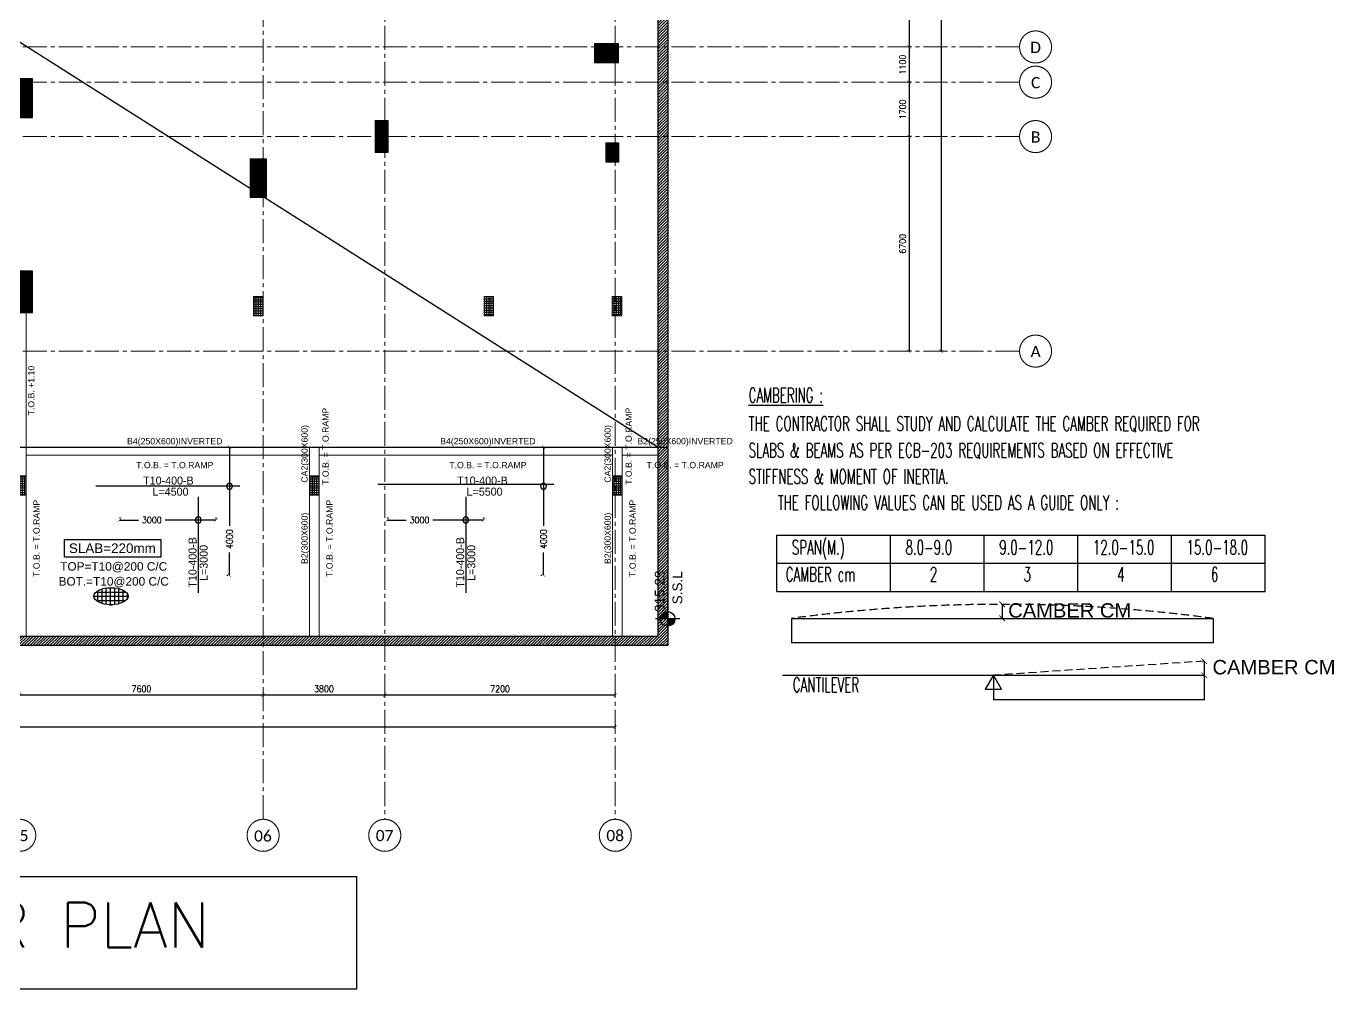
# Model space of a CAD drawing. Header units: millimetres. Extents: x -967280 to 3852, y 2833 to 1955156.
# Drawn here: x -313029 to -272189, y 567316 to 597387 of the extents above; entities that cross this region are included whole.
import ezdxf
from ezdxf.enums import TextEntityAlignment as Align

# ---------------------------------------------------------------- set-up
doc = ezdxf.new("R2010")
doc.units = ezdxf.units.MM
doc.header["$LTSCALE"] = 1000
doc.header["$PDMODE"] = 35
doc.header["$PDSIZE"] = 25
for name, pattern in [('$0$DASHED2', [0.375, 0.25, -0.125]), ('Columns_Structural070816$0$CENTER2', [1.125, 0.75, -0.125, 0.125, -0.125]), ('DASHED2', [0.375, 0.25, -0.125]), ('HRZN_Line-Ptrn-Sold', [9144001.0, 9144000.0, -1]), ('XREF-ST-FRAMING 1ST FLOOR$0$CENTER', [50.8, 31.75, -6.35, 6.35, -6.35]), ('XREF-ST-FRAMING 1ST FLOOR$0$HIDDEN2', [0.1875, 0.125, -0.0625])]:
    doc.linetypes.add(name, pattern=pattern)
for name, color, linetype in [('_N-DIM 3', 7, 'Continuous'), ('A-ANNO-TEXT-25', 7, 'Continuous'), ('B05-FIRST FLOOR PLAN$0$STR_ROOF RFT$0$S-SYMB', 30, 'Continuous'), ('DIMENSION', 2, 'Continuous'), ('R.C. footing', 4, 'Continuous'), ('RIB', 5, 'Continuous'), ('S - BATH Hach', 1, 'Continuous'), ('S - col hach', 1, 'Continuous'), ('S - dot', 1, 'Continuous'), ('S -Beams', 2, 'Continuous'), ('S-OPENING', 4, 'Continuous'), ('S-TEXT', 2, 'Continuous'), ('ST-LEVEL', 3, 'Continuous'), ('XREF-ST-FRAMING 1ST FLOOR$0$ST-BEAM', 4, 'XREF-ST-FRAMING 1ST FLOOR$0$HIDDEN2'), ('XREF-ST-FRAMING 1ST FLOOR$0$ST-BEAM MARK', 3, 'Continuous'), ('XREF-ST-FRAMING 1ST FLOOR$0$ST-SLAB TH. TXT', 3, 'Continuous')]:
    doc.layers.add(name, color=color, linetype=linetype)
for name, color, linetype, lineweight in [('A-AX-ATT-100', 7, 'HRZN_Line-Ptrn-Sold', 18), ('BEAMS', 3, 'HRZN_Line-Ptrn-Sold', 18), ('S - column', 6, 'Continuous', 60), ('S-TEXT-1', 3, 'Continuous', 20), ('S-TEXT-3', 8, 'Continuous', 13), ('ST-000-AXIS', 9, 'Columns_Structural070816$0$CENTER2', 9), ('ST-203-SLAB-TXT', 7, 'Continuous', 30), ('ST-RFT-BOT', 2, '$0$DASHED2', 30)]:
    doc.layers.add(name, color=color, linetype=linetype, lineweight=lineweight)
doc.styles.add('Arial', font='arial.ttf', dxfattribs={"height": 317.5})
doc.styles.add('Arial_3', font='arial.ttf', dxfattribs={"height": 7999.15942})
doc.styles.add('B05-FIRST FLOOR PLAN$0$T25-100', font='STENCIL.shx', dxfattribs={"height": 250})
doc.styles.add('Calibri_2', font='calibri.ttf', dxfattribs={"height": 300})
doc.styles.add('ISO', font='isocp2.shx', dxfattribs={"width": 0.8})
doc.styles.add('rom 0.5', font='romans.shx', dxfattribs={"width": 0.6})
doc.styles.add('ROMANC', font='romanc.shx')
doc.styles.get("Standard").update_dxf_attribs({"font": 'x-arab.shx'})
doc.styles.add('STRECTURAL', font='arial.ttf')
doc.styles.add('TUNELNO', font='romans.shx', dxfattribs={"width": 0.9})
doc.styles.add('XREF-ST-FRAMING 1ST FLOOR$0$ROMANS-TITLE', font='ROMANS.shx', dxfattribs={"width": 0.8})
doc.styles.add('XREF-ST-FRAMING 1ST FLOOR$0$STRECTURAL', font='arial.ttf')
doc.dimstyles.new('ARROW', dxfattribs={"dimtxt": 0.15, "dimasz": 0.08, "dimexe": 0.04, "dimexo": 0.04, "dimgap": 0.04, "dimtad": 1, "dimzin": 1, "dimdsep": 46, "dimtxsty": 'Standard', "dimblk": 'ARCHTICK', "dimcen": 0.08, "dimclrd": 8, "dimclre": 8, "dimclrt": 30, "dimadec": 0, "dimazin": 0, "dimtfac": 2, "dimtix": 1, "dimtmove": 2, "dimatfit": 3, "dimldrblk": 'ARCHTICK', "dimfxl": 0.04, "dimtolj": 1, "dimtzin": 1, "dimlwd": -1, "dimarcsym": 0})
doc.dimstyles.new('Copy(2) of DSEC', dxfattribs={"dimtxt": 200, "dimasz": 100, "dimexe": 50, "dimexo": 80, "dimgap": 100, "dimtad": 1, "dimdec": 0, "dimrnd": 5, "dimzin": 0, "dimdsep": 46, "dimtxsty": 'TUNELNO', "dimblk": 'ARCHTICK', "dimcen": 0.09, "dimclrd": 1, "dimclre": 1, "dimclrt": 3, "dimadec": 0, "dimazin": 0, "dimtfac": 0.78125, "dimtdec": 0, "dimtix": 1, "dimtmove": 2, "dimatfit": 3, "dimldrblk": 'ARCHTICK', "dimfxl": 1, "dimtolj": 1, "dimtzin": 0, "dimarcsym": 0})
pattern_1 = [(90, (-416898.87, -510339.72), (-69.85, 4e-15), [50.8, -19.05]), (180, (-416898.87, -510339.72), (-9e-15, -69.85), [50.8, -19.05])]
pattern_2 = [(90, (-416898.87, -510439.72), (-69.85, 4e-15), [50.8, -19.05]), (180, (-416898.87, -510439.72), (-9e-15, -69.85), [50.8, -19.05])]
pattern_3 = [(45, (193250.144, -596912.31), (-22.4506403, 22.4506403), [])]

# ---------------------------------------------------------------- blocks, each defined once
blk = doc.blocks.new('A$C46269fcd new')
at = {"layer": 'S - BATH Hach', "ltscale": 30, "transparency": 33554483}
h = blk.add_hatch(dxfattribs=at)
h.set_pattern_fill('ANSI31', color=1, scale=20)
h.set_pattern_definition([(45, (643184.17, -484711.8), (-44.9012806, 44.9012806), [])])
h.paths.add_polyline_path([(47835, 35800), (47835, -9200), (-6100, -9200), (-6100, 35800), (-5800, 35800), (-5800, -8900), (47535, -8900), (47535, 35800)])
at = {"layer": 'S - col hach', "true_color": 0xcd6928}
h = blk.add_hatch(dxfattribs=at)
h.set_pattern_fill('ANGLE', color=32, scale=10, angle=90)
h.set_pattern_definition([(90, (-418648.87, -504739.72), (-69.85, 4e-15), [50.8, -19.05]), (180, (-418648.87, -504739.72), (-9e-15, -69.85), [50.8, -19.05])])
h.paths.add_polyline_path([(35200, 1700), (34900, 1700), (34900, 1100), (35200, 1100)])
h = blk.add_hatch(dxfattribs=at)
h.set_pattern_fill('ANGLE', color=32, scale=10, angle=90)
h.set_pattern_definition(pattern_2)
h.paths.add_polyline_path([(42400, 1700), (42100, 1700), (42100, 1100), (42400, 1100)])
h = blk.add_hatch(dxfattribs=at)
h.set_pattern_fill('ANGLE', color=32, scale=10, angle=90)
h.set_pattern_definition(pattern_2)
h.paths.add_polyline_path([(46400, 1700), (46100, 1700), (46100, 1100), (46400, 1100)])
h = blk.add_hatch(dxfattribs=at)
h.set_pattern_fill('ANGLE', color=32, scale=10, angle=90)
h.set_pattern_definition([(90, (-416798.87, -510339.72), (-69.85, 4e-15), [50.8, -19.05]), (180, (-416798.87, -510339.72), (-9e-15, -69.85), [50.8, -19.05])])
h.paths.add_polyline_path([(27800, -3900), (27500, -3900), (27500, -4500), (27800, -4500)])
h = blk.add_hatch(dxfattribs=at)
h.set_pattern_fill('ANGLE', color=32, scale=10, angle=90)
h.set_pattern_definition(pattern_1)
h.paths.add_polyline_path([(36950, -3900), (36650, -3900), (36650, -4500), (36950, -4500)])
h = blk.add_hatch(dxfattribs=at)
h.set_pattern_fill('ANGLE', color=32, scale=10, angle=90)
h.set_pattern_definition(pattern_1)
h.paths.add_polyline_path([(46415, -3900), (46115, -3900), (46115, -4500), (46415, -4500)])
at = {"layer": 'R.C. footing', "color": 4, "ltscale": 30}
blk.add_lwpolyline([(47835, 35800), (47835, -9200), (-6100, -9200), (-6100, 35800), (-5800, 35800), (-5800, -8900), (47535, -8900), (47535, 35800)], close=True, dxfattribs=at)
at = {"layer": 'S - column', "lineweight": 15}
for points in [[(35200, 1700), (34900, 1700), (34900, 1100), (35200, 1100)], [(42400, 1700), (42100, 1700), (42100, 1100), (42400, 1100)], [(46400, 1700), (46100, 1700), (46100, 1100), (46400, 1100)], [(27800, -3900), (27500, -3900), (27500, -4500), (27800, -4500)], [(36950, -3900), (36650, -3900), (36650, -4500), (36950, -4500)], [(46415, -3900), (46115, -3900), (46115, -4500), (46415, -4500)]]:
    blk.add_lwpolyline(points, close=True, dxfattribs=at)
blk = doc.blocks.new('FROM FOUNDATION TO UPPER LOWER BASEMENT_COLUMNS(new2)')
at = {"layer": 'S - col hach'}
h = blk.add_hatch(dxfattribs=at)
h.set_pattern_fill('ANSI31', color=256, scale=10)
h.set_pattern_definition([(45, (193250.144, -607512.31), (-22.4506403, 22.4506403), [])])
h.paths.add_polyline_path([(462706, 619440), (463199, 619440), (463199, 620040), (462449, 620040), (462449, 619440)])
h = blk.add_hatch(dxfattribs=at)
h.set_pattern_fill('ANSI31', color=256, scale=10)
h.set_pattern_definition([(45, (-119733.897, -851549.915), (-22.4506403, 22.4506403), [])])
h.paths.add_polyline_path([(444899, 618940), (444399, 618940), (444399, 617740), (444899, 617740)])
h = blk.add_hatch(dxfattribs=at)
h.set_pattern_fill('ANSI31', color=256, scale=10)
h.set_pattern_definition([(45, (193250.144, -597112.31), (-22.4506403, 22.4506403), [])])
h.paths.add_polyline_path([(455599, 616640), (455999, 616640), (455999, 617640), (455599, 617640), (455599, 617179)])
h = blk.add_hatch(dxfattribs=at)
h.set_pattern_fill('ANSI31', color=256, scale=10)
h.set_pattern_definition(pattern_3)
h.paths.add_polyline_path([(462799, 616940), (462799, 616340), (463199, 616340), (463199, 616940)])
h = blk.add_hatch(dxfattribs=at)
h.set_pattern_fill('ANSI31', color=256, scale=10)
h.set_pattern_definition([(45, (193250.144, -598612.31), (-22.4506403, 22.4506403), [])])
h.paths.add_polyline_path([(452199, 615240), (452199, 616440), (451699, 616440), (451699, 615240), (451832, 615240)])
h = blk.add_hatch(dxfattribs=at)
h.set_pattern_fill('ANSI31', color=256, scale=10)
h.set_pattern_definition(pattern_3)
h.paths.add_polyline_path([(444899, 611640), (444899, 612940), (444399, 612940), (444399, 611640)])
at = {"layer": 'S - column', "lineweight": 15}
for points in [[(462449, 619440), (463199, 619440), (463199, 620040), (462449, 620040)], [(444399, 617740), (444399, 618940), (444899, 618940), (444899, 617740)], [(455599, 616640), (455599, 617640), (455999, 617640), (455999, 616640)], [(463199, 616940), (463199, 616340), (462799, 616340), (462799, 616940)], [(452199, 616440), (452199, 615240), (451699, 615240), (451699, 616440)], [(444399, 611640), (444399, 612940), (444899, 612940), (444899, 611640)]]:
    blk.add_lwpolyline(points, close=True, dxfattribs=at)
at = {"layer": 'ST-RFT-BOT', "color": 7, "linetype": 'Continuous', "ltscale": 30}
for points in [[(463199, 619440), (463199, 620040), (462449, 620040), (462449, 619440)], [(444899, 618940), (444399, 618940), (444399, 617740), (444899, 617740)], [(455599, 617640), (455999, 617640), (455999, 616640), (455599, 616640)], [(462799, 616940), (463199, 616940), (463199, 616340), (462799, 616340)], [(451699, 616440), (452199, 616440), (452199, 615240), (451699, 615240)], [(444899, 612940), (444399, 612940), (444399, 611640), (444899, 611640)]]:
    blk.add_lwpolyline(points, dxfattribs=at)
blk = doc.blocks.new('XREF-ST-FRAMING 1ST FLOOR$0$A-LVL_FFL-SSL')
at = {"layer": 'XREF-ST-FRAMING 1ST FLOOR$0$ST-SLAB TH. TXT', "ltscale": 800}
h = blk.add_hatch(color=256, dxfattribs=at)
h.paths.add_polyline_path([(0, 0), (150, 0, 0.414214), (0, 150)])
h.paths.add_polyline_path([(0, -150), (0, 0), (-150, 0, 0.414214)])
at = {"layer": 'XREF-ST-FRAMING 1ST FLOOR$0$ST-SLAB TH. TXT'}
for p, q in [((-250, 0), (250, 0)), ((0, -250), (0, 250))]:
    blk.add_line(p, q, dxfattribs=at)
at = {"layer": 'XREF-ST-FRAMING 1ST FLOOR$0$ST-SLAB TH. TXT', "ltscale": 800}
blk.add_line((0, 0), (1037, 0), dxfattribs=at)
at = {"layer": 'XREF-ST-FRAMING 1ST FLOOR$0$ST-SLAB TH. TXT'}
blk.add_circle((0, 0), 150, dxfattribs=at)
at = {"layer": 'XREF-ST-FRAMING 1ST FLOOR$0$ST-SLAB TH. TXT', "ltscale": 800, "style": 'XREF-ST-FRAMING 1ST FLOOR$0$ROMANS-TITLE', "width": 0.8}
for tag, p in [('FLOOR-LEVEL-FFL', (300, 100)), ('FLOOR-LEVEL-SSL', (300, -300))]:
    blk.add_attdef(tag, p, '', height=200, dxfattribs=at)
blk = doc.blocks.new('_ArchTick')
at = {"color": 0, "linetype": 'ByBlock', "const_width": 0.15}
blk.add_lwpolyline([(-0.5, -0.5), (0.5, 0.5)], dxfattribs=at)
blk = doc.blocks.new('*D21')
at = {"layer": 'Defpoints', "color": 0, "transparency": 16777216}
for p in [(-9448, 48), (3718, 48), (-9448, -721)]:
    blk.add_point(p, dxfattribs=at)
at = {"layer": 'DIMENSION', "color": 8, "lineweight": -2, "transparency": 16777216}
for p, q in [((-9448, 48), (-9448, -721)), ((3718, 48), (3718, -721))]:
    blk.add_line(p, q, dxfattribs=at)
at = {"layer": 'DIMENSION', "color": 8, "transparency": 16777216}
blk.add_line((3718, -721), (-9448, -721), dxfattribs=at)
at = {"layer": 'DIMENSION', "color": 8, "transparency": 16777216, "xscale": 0.08, "yscale": 0.08, "zscale": 0.08, "rotation": 180}
blk.add_blockref('_ArchTick', (-9448, -721), dxfattribs=at)
at = {"layer": 'DIMENSION', "color": 8, "transparency": 16777216, "xscale": 0.08, "yscale": 0.08, "zscale": 0.08}
blk.add_blockref('_ArchTick', (3718, -721), dxfattribs=at)
at = {"layer": 'DIMENSION', "color": 30, "transparency": 16777216, "insert": (-2865, -721), "char_height": 0.15, "attachment_point": 5}
blk.add_mtext('\\A1;(6m.-9m)', dxfattribs=at)
blk = doc.blocks.new('*D22')
at = {"layer": 'Defpoints', "color": 0, "transparency": 16777216}
for p in [(-3140, -1728), (3443, -1728), (-3140, -2497)]:
    blk.add_point(p, dxfattribs=at)
at = {"layer": 'DIMENSION', "color": 8, "lineweight": -2, "transparency": 16777216}
for p, q in [((-3140, -1728), (-3140, -2497)), ((3443, -1728), (3443, -2497))]:
    blk.add_line(p, q, dxfattribs=at)
at = {"layer": 'DIMENSION', "color": 8, "transparency": 16777216}
blk.add_line((3443, -2497), (-3140, -2497), dxfattribs=at)
at = {"layer": 'DIMENSION', "color": 8, "transparency": 16777216, "xscale": 0.08, "yscale": 0.08, "zscale": 0.08, "rotation": 180}
blk.add_blockref('_ArchTick', (-3140, -2497), dxfattribs=at)
at = {"layer": 'DIMENSION', "color": 8, "transparency": 16777216, "xscale": 0.08, "yscale": 0.08, "zscale": 0.08}
blk.add_blockref('_ArchTick', (3443, -2497), dxfattribs=at)
at = {"layer": 'DIMENSION', "color": 30, "transparency": 16777216, "insert": (151, -2497), "char_height": 0.15, "attachment_point": 5}
blk.add_mtext('\\A1;(1.5m)', dxfattribs=at)
blk = doc.blocks.new('*D153')
at = {"layer": '_N-DIM 3', "color": 1, "lineweight": -2, "ltscale": 30, "transparency": 16777216}
for p, q in [((-310104, 582040), (-310104, 582010)), ((-307104, 582040), (-307104, 582010)), ((-310104, 581960), (-309521, 581960)), ((-307104, 581960), (-308687, 581960))]:
    blk.add_line(p, q, dxfattribs=at)
at = {"layer": 'Defpoints', "color": 0, "ltscale": 30, "transparency": 16777216}
for p in [(-310104, 581960), (-310104, 581960), (-307104, 581960)]:
    blk.add_point(p, dxfattribs=at)
at = {"layer": '_N-DIM 3', "color": 1, "lineweight": -2, "ltscale": 30, "transparency": 16777216, "xscale": 100, "yscale": 100, "zscale": 100, "rotation": 180}
blk.add_blockref('_ArchTick', (-310104, 581960), dxfattribs=at)
at = {"layer": '_N-DIM 3', "color": 1, "lineweight": -2, "ltscale": 30, "transparency": 16777216, "xscale": 100, "yscale": 100, "zscale": 100}
blk.add_blockref('_ArchTick', (-307104, 581960), dxfattribs=at)
at = {"layer": '_N-DIM 3', "color": 3, "ltscale": 30, "transparency": 16777216, "insert": (-309104, 581960), "char_height": 200, "attachment_point": 5, "style": 'TUNELNO'}
blk.add_mtext('\\A1;3000', dxfattribs=at)
blk = doc.blocks.new('*D154')
at = {"layer": '_N-DIM 3', "color": 1, "lineweight": -2, "ltscale": 30, "transparency": 16777216}
for p, q in [((-301745, 582040), (-301745, 582010)), ((-298745, 582040), (-298745, 582010)), ((-301745, 581960), (-301162, 581960)), ((-298745, 581960), (-300328, 581960))]:
    blk.add_line(p, q, dxfattribs=at)
at = {"layer": 'Defpoints', "color": 0, "ltscale": 30, "transparency": 16777216}
for p in [(-301745, 581960), (-301745, 581960), (-298745, 581960)]:
    blk.add_point(p, dxfattribs=at)
at = {"layer": '_N-DIM 3', "color": 1, "lineweight": -2, "ltscale": 30, "transparency": 16777216, "xscale": 100, "yscale": 100, "zscale": 100, "rotation": 180}
blk.add_blockref('_ArchTick', (-301745, 581960), dxfattribs=at)
at = {"layer": '_N-DIM 3', "color": 1, "lineweight": -2, "ltscale": 30, "transparency": 16777216, "xscale": 100, "yscale": 100, "zscale": 100}
blk.add_blockref('_ArchTick', (-298745, 581960), dxfattribs=at)
at = {"layer": '_N-DIM 3', "color": 3, "ltscale": 30, "transparency": 16777216, "insert": (-300745, 581960), "char_height": 200, "attachment_point": 5, "style": 'TUNELNO'}
blk.add_mtext('\\A1;3000', dxfattribs=at)
blk = doc.blocks.new('*D170')
at = {"layer": '_N-DIM 3', "color": 1, "lineweight": -2, "ltscale": 30, "transparency": 16777216}
for p, q in [((-306758, 584237), (-306728, 584237)), ((-306678, 584237), (-306678, 581779)), ((-306678, 580237), (-306678, 580944)), ((-306758, 580237), (-306728, 580237))]:
    blk.add_line(p, q, dxfattribs=at)
at = {"layer": 'Defpoints', "color": 0, "ltscale": 30, "transparency": 16777216}
for p in [(-306678, 584237), (-306678, 584237), (-306678, 580237)]:
    blk.add_point(p, dxfattribs=at)
at = {"layer": '_N-DIM 3', "color": 1, "lineweight": -2, "ltscale": 30, "transparency": 16777216, "xscale": 100, "yscale": 100, "zscale": 100}
for p, rotation in [((-306678, 584237), 90), ((-306678, 580237), 270)]:
    blk.add_blockref('_ArchTick', p, dxfattribs=dict(at, rotation=rotation))
at = {"layer": '_N-DIM 3', "color": 3, "ltscale": 30, "transparency": 16777216, "insert": (-306678, 581362), "char_height": 200, "attachment_point": 5, "rotation": 90, "style": 'TUNELNO'}
blk.add_mtext('\\A1;4000', dxfattribs=at)
blk = doc.blocks.new('*D171')
at = {"layer": '_N-DIM 3', "color": 1, "lineweight": -2, "ltscale": 30, "transparency": 16777216}
for p, q in [((-296950, 584237), (-296920, 584237)), ((-296870, 584237), (-296870, 581779)), ((-296870, 580237), (-296870, 580944)), ((-296950, 580237), (-296920, 580237))]:
    blk.add_line(p, q, dxfattribs=at)
at = {"layer": 'Defpoints', "color": 0, "ltscale": 30, "transparency": 16777216}
for p in [(-296870, 584237), (-296870, 584237), (-296870, 580237)]:
    blk.add_point(p, dxfattribs=at)
at = {"layer": '_N-DIM 3', "color": 1, "lineweight": -2, "ltscale": 30, "transparency": 16777216, "xscale": 100, "yscale": 100, "zscale": 100}
for p, rotation in [((-296870, 584237), 90), ((-296870, 580237), 270)]:
    blk.add_blockref('_ArchTick', p, dxfattribs=dict(at, rotation=rotation))
at = {"layer": '_N-DIM 3', "color": 3, "ltscale": 30, "transparency": 16777216, "insert": (-296870, 581362), "char_height": 200, "attachment_point": 5, "rotation": 90, "style": 'TUNELNO'}
blk.add_mtext('\\A1;4000', dxfattribs=at)
blk = doc.blocks.new('00_block1010')
at = {"layer": 'S-TEXT-1', "style": 'ISO', "width": 0.8}
for tag, p in [('LINE_2', (40.7, 44.3)), ('LINE_1', (40.7, 75.2))]:
    blk.add_attdef(tag, text='', height=22.5, dxfattribs=at).set_placement(p, align=Align.CENTER)
at = {"layer": 'S-TEXT-3', "style": 'ISO', "width": 0.8}
blk.add_attdef('LINE_3', text='', height=18, dxfattribs=at).set_placement((40.7, 13.4), align=Align.CENTER)
blk = doc.blocks.new('Grid - HRZN_G-Datm-Grid-Head-1554275-FIRST FLOOR FFL_1_')
at = {"layer": 'A-AX-ATT-100'}
blk.add_circle((0, 0), 5, dxfattribs=at)
blk = doc.blocks.new('*D1500')
at = {"layer": '_N-DIM 3', "color": 1, "linetype": 'Continuous', "lineweight": -2, "ltscale": 30, "transparency": 16777216}
for p, q in [((572272, 727540), (572272, 719940)), ((572352, 727540), (572322, 727540)), ((572352, 719940), (572322, 719940))]:
    blk.add_line(p, q, dxfattribs=at)
at = {"layer": 'Defpoints', "color": 0, "linetype": 'Continuous', "ltscale": 30, "transparency": 16777216}
for p in [(572272, 727540), (572272, 719940), (572272, 719940)]:
    blk.add_point(p, dxfattribs=at)
at = {"layer": '_N-DIM 3', "color": 1, "linetype": 'Continuous', "lineweight": -2, "ltscale": 30, "transparency": 16777216, "xscale": 100, "yscale": 100, "zscale": 100}
for p, rotation in [((572272, 727540), 90), ((572272, 719940), 270)]:
    blk.add_blockref('_ArchTick', p, dxfattribs=dict(at, rotation=rotation))
at = {"layer": '_N-DIM 3', "color": 3, "linetype": 'Continuous', "ltscale": 30, "transparency": 16777216, "insert": (572072, 723740), "char_height": 200, "attachment_point": 5, "rotation": 90, "style": 'TUNELNO'}
blk.add_mtext('\\A1;7600', dxfattribs=at)
blk = doc.blocks.new('*D1501')
at = {"layer": '_N-DIM 3', "color": 1, "linetype": 'Continuous', "lineweight": -2, "ltscale": 30, "transparency": 16777216}
for p, q in [((572272, 719940), (572272, 718840)), ((572352, 719940), (572322, 719940)), ((572352, 718840), (572322, 718840))]:
    blk.add_line(p, q, dxfattribs=at)
at = {"layer": 'Defpoints', "color": 0, "linetype": 'Continuous', "ltscale": 30, "transparency": 16777216}
for p in [(572272, 719940), (572272, 718840), (572272, 718840)]:
    blk.add_point(p, dxfattribs=at)
at = {"layer": '_N-DIM 3', "color": 1, "linetype": 'Continuous', "lineweight": -2, "ltscale": 30, "transparency": 16777216, "xscale": 100, "yscale": 100, "zscale": 100}
for p, rotation in [((572272, 719940), 90), ((572272, 718840), 270)]:
    blk.add_blockref('_ArchTick', p, dxfattribs=dict(at, rotation=rotation))
at = {"layer": '_N-DIM 3', "color": 3, "linetype": 'Continuous', "ltscale": 30, "transparency": 16777216, "insert": (572072, 719390), "char_height": 200, "attachment_point": 5, "rotation": 90, "style": 'TUNELNO'}
blk.add_mtext('\\A1;1100', dxfattribs=at)
blk = doc.blocks.new('*D1502')
at = {"layer": '_N-DIM 3', "color": 1, "linetype": 'Continuous', "lineweight": -2, "ltscale": 30, "transparency": 16777216}
for p, q in [((572272, 718840), (572272, 717140)), ((572352, 718840), (572322, 718840)), ((572352, 717140), (572322, 717140))]:
    blk.add_line(p, q, dxfattribs=at)
at = {"layer": 'Defpoints', "color": 0, "linetype": 'Continuous', "ltscale": 30, "transparency": 16777216}
for p in [(572272, 718840), (572272, 717140), (572272, 717140)]:
    blk.add_point(p, dxfattribs=at)
at = {"layer": '_N-DIM 3', "color": 1, "linetype": 'Continuous', "lineweight": -2, "ltscale": 30, "transparency": 16777216, "xscale": 100, "yscale": 100, "zscale": 100}
for p, rotation in [((572272, 718840), 90), ((572272, 717140), 270)]:
    blk.add_blockref('_ArchTick', p, dxfattribs=dict(at, rotation=rotation))
at = {"layer": '_N-DIM 3', "color": 3, "linetype": 'Continuous', "ltscale": 30, "transparency": 16777216, "insert": (572072, 717990), "char_height": 200, "attachment_point": 5, "rotation": 90, "style": 'TUNELNO'}
blk.add_mtext('\\A1;1700', dxfattribs=at)
blk = doc.blocks.new('*D1503')
at = {"layer": '_N-DIM 3', "color": 1, "linetype": 'Continuous', "lineweight": -2, "ltscale": 30, "transparency": 16777216}
for p, q in [((572272, 717140), (572272, 710440)), ((572352, 717140), (572322, 717140)), ((572352, 710440), (572322, 710440))]:
    blk.add_line(p, q, dxfattribs=at)
at = {"layer": 'Defpoints', "color": 0, "linetype": 'Continuous', "ltscale": 30, "transparency": 16777216}
for p in [(572272, 717140), (572272, 710440), (572272, 710440)]:
    blk.add_point(p, dxfattribs=at)
at = {"layer": '_N-DIM 3', "color": 1, "linetype": 'Continuous', "lineweight": -2, "ltscale": 30, "transparency": 16777216, "xscale": 100, "yscale": 100, "zscale": 100}
for p, rotation in [((572272, 717140), 90), ((572272, 710440), 270)]:
    blk.add_blockref('_ArchTick', p, dxfattribs=dict(at, rotation=rotation))
at = {"layer": '_N-DIM 3', "color": 3, "linetype": 'Continuous', "ltscale": 30, "transparency": 16777216, "insert": (572072, 713790), "char_height": 200, "attachment_point": 5, "rotation": 90, "style": 'TUNELNO'}
blk.add_mtext('\\A1;6700', dxfattribs=at)
blk = doc.blocks.new('*D1504')
at = {"layer": '_N-DIM 3', "color": 1, "linetype": 'Continuous', "lineweight": -2, "ltscale": 30, "transparency": 16777216}
for p, q in [((573272, 737040), (573272, 710440)), ((573352, 737040), (573322, 737040)), ((573352, 710440), (573322, 710440))]:
    blk.add_line(p, q, dxfattribs=at)
at = {"layer": 'Defpoints', "color": 0, "linetype": 'Continuous', "ltscale": 30, "transparency": 16777216}
for p in [(573272, 737040), (573272, 710440), (573272, 710440)]:
    blk.add_point(p, dxfattribs=at)
at = {"layer": '_N-DIM 3', "color": 1, "linetype": 'Continuous', "lineweight": -2, "ltscale": 30, "transparency": 16777216, "xscale": 100, "yscale": 100, "zscale": 100}
for p, rotation in [((573272, 737040), 90), ((573272, 710440), 270)]:
    blk.add_blockref('_ArchTick', p, dxfattribs=dict(at, rotation=rotation))
at = {"layer": '_N-DIM 3', "color": 3, "linetype": 'Continuous', "ltscale": 30, "transparency": 16777216, "insert": (573072, 723740), "char_height": 200, "attachment_point": 5, "rotation": 90, "style": 'TUNELNO'}
blk.add_mtext('\\A1;26600', dxfattribs=at)
blk = doc.blocks.new('*D1513')
at = {"layer": '_N-DIM 3', "color": 1, "linetype": 'Continuous', "lineweight": -2, "ltscale": 30, "transparency": 16777216}
for p, q in [((555899, 699769), (555899, 699739)), ((563099, 699689), (555899, 699689)), ((563099, 699769), (563099, 699739))]:
    blk.add_line(p, q, dxfattribs=at)
at = {"layer": 'Defpoints', "color": 0, "linetype": 'Continuous', "ltscale": 30, "transparency": 16777216}
for p in [(555899, 699689), (555899, 699689), (563099, 699689)]:
    blk.add_point(p, dxfattribs=at)
at = {"layer": '_N-DIM 3', "color": 1, "linetype": 'Continuous', "lineweight": -2, "ltscale": 30, "transparency": 16777216, "xscale": 100, "yscale": 100, "zscale": 100, "rotation": 180}
blk.add_blockref('_ArchTick', (555899, 699689), dxfattribs=at)
at = {"layer": '_N-DIM 3', "color": 1, "linetype": 'Continuous', "lineweight": -2, "ltscale": 30, "transparency": 16777216, "xscale": 100, "yscale": 100, "zscale": 100}
blk.add_blockref('_ArchTick', (563099, 699689), dxfattribs=at)
at = {"layer": '_N-DIM 3', "color": 3, "linetype": 'Continuous', "ltscale": 30, "transparency": 16777216, "insert": (559499, 699889), "char_height": 200, "attachment_point": 5, "style": 'TUNELNO'}
blk.add_mtext('\\A1;7200', dxfattribs=at)
blk = doc.blocks.new('*D1514')
at = {"layer": '_N-DIM 3', "color": 1, "linetype": 'Continuous', "lineweight": -2, "ltscale": 30, "transparency": 16777216}
for p, q in [((552099, 699769), (552099, 699739)), ((555899, 699689), (552099, 699689)), ((555899, 699769), (555899, 699739))]:
    blk.add_line(p, q, dxfattribs=at)
at = {"layer": 'Defpoints', "color": 0, "linetype": 'Continuous', "ltscale": 30, "transparency": 16777216}
for p in [(552099, 699689), (552099, 699689), (555899, 699689)]:
    blk.add_point(p, dxfattribs=at)
at = {"layer": '_N-DIM 3', "color": 1, "linetype": 'Continuous', "lineweight": -2, "ltscale": 30, "transparency": 16777216, "xscale": 100, "yscale": 100, "zscale": 100, "rotation": 180}
blk.add_blockref('_ArchTick', (552099, 699689), dxfattribs=at)
at = {"layer": '_N-DIM 3', "color": 1, "linetype": 'Continuous', "lineweight": -2, "ltscale": 30, "transparency": 16777216, "xscale": 100, "yscale": 100, "zscale": 100}
blk.add_blockref('_ArchTick', (555899, 699689), dxfattribs=at)
at = {"layer": '_N-DIM 3', "color": 3, "linetype": 'Continuous', "ltscale": 30, "transparency": 16777216, "insert": (553999, 699889), "char_height": 200, "attachment_point": 5, "style": 'TUNELNO'}
blk.add_mtext('\\A1;3800', dxfattribs=at)
blk = doc.blocks.new('*D1515')
at = {"layer": '_N-DIM 3', "color": 1, "linetype": 'Continuous', "lineweight": -2, "ltscale": 30, "transparency": 16777216}
for p, q in [((544499, 699769), (544499, 699739)), ((552099, 699689), (544499, 699689)), ((552099, 699769), (552099, 699739))]:
    blk.add_line(p, q, dxfattribs=at)
at = {"layer": 'Defpoints', "color": 0, "linetype": 'Continuous', "ltscale": 30, "transparency": 16777216}
for p in [(544499, 699689), (544499, 699689), (552099, 699689)]:
    blk.add_point(p, dxfattribs=at)
at = {"layer": '_N-DIM 3', "color": 1, "linetype": 'Continuous', "lineweight": -2, "ltscale": 30, "transparency": 16777216, "xscale": 100, "yscale": 100, "zscale": 100, "rotation": 180}
blk.add_blockref('_ArchTick', (544499, 699689), dxfattribs=at)
at = {"layer": '_N-DIM 3', "color": 1, "linetype": 'Continuous', "lineweight": -2, "ltscale": 30, "transparency": 16777216, "xscale": 100, "yscale": 100, "zscale": 100}
blk.add_blockref('_ArchTick', (552099, 699689), dxfattribs=at)
at = {"layer": '_N-DIM 3', "color": 3, "linetype": 'Continuous', "ltscale": 30, "transparency": 16777216, "insert": (548299, 699889), "char_height": 200, "attachment_point": 5, "style": 'TUNELNO'}
blk.add_mtext('\\A1;7600', dxfattribs=at)
blk = doc.blocks.new('*D1520')
at = {"layer": '_N-DIM 3', "color": 1, "linetype": 'Continuous', "lineweight": -2, "ltscale": 30, "transparency": 16777216}
for p, q in [((516899, 698769), (516899, 698739)), ((563099, 698769), (563099, 698739)), ((563099, 698689), (516899, 698689))]:
    blk.add_line(p, q, dxfattribs=at)
at = {"layer": 'Defpoints', "color": 0, "linetype": 'Continuous', "ltscale": 30, "transparency": 16777216}
for p in [(516899, 698689), (516899, 698689), (563099, 698689)]:
    blk.add_point(p, dxfattribs=at)
at = {"layer": '_N-DIM 3', "color": 1, "linetype": 'Continuous', "lineweight": -2, "ltscale": 30, "transparency": 16777216, "xscale": 100, "yscale": 100, "zscale": 100, "rotation": 180}
blk.add_blockref('_ArchTick', (516899, 698689), dxfattribs=at)
at = {"layer": '_N-DIM 3', "color": 1, "linetype": 'Continuous', "lineweight": -2, "ltscale": 30, "transparency": 16777216, "xscale": 100, "yscale": 100, "zscale": 100}
blk.add_blockref('_ArchTick', (563099, 698689), dxfattribs=at)
at = {"layer": '_N-DIM 3', "color": 3, "linetype": 'Continuous', "ltscale": 30, "transparency": 16777216, "insert": (539999, 698889), "char_height": 200, "attachment_point": 5, "style": 'TUNELNO'}
blk.add_mtext('\\A1;46200', dxfattribs=at)
blk = doc.blocks.new('A$Cf5b4f7bc')
at = {"layer": 'DIMENSION', "color": 3}
for p, q in [((-2865.424, 486.601), (-2865.424, 47.732)), ((-9448.456, 47.732), (3717.609, 47.732)), ((3442.872, -1289.509), (3442.872, -1728.378)), ((-9723.193, -1728.378), (3442.872, -1728.378))]:
    blk.add_line(p, q, dxfattribs=at)
at = {"layer": 'DIMENSION', "color": 3, "linetype": 'DASHED2'}
blk.add_line((3442.872, -1289.509), (-3140.16, -1728.378), dxfattribs=at)
blk.add_arc((-2865.424, -49105.577), 49592.178, 82.3718503, 97.6281497, dxfattribs=at)
at = {"layer": 'RIB', "color": 3}
for p, q in [((-3140.16, -1728.378), (-3394.14, -2159.665)), ((-2886.18, -2159.665), (-3140.16, -1728.378)), ((-3394.14, -2159.665), (-2886.18, -2159.665))]:
    blk.add_line(p, q, dxfattribs=at)
at = {"layer": 'S-TEXT', "color": 3}
for p, q in [((-9907.55, 2647.811), (5344.926, 2647.811)), ((-9907.55, 892.336), (-9907.55, 2647.811)), ((-6358.243, 892.336), (-6358.243, 2647.811)), ((-3432.451, 892.336), (-3432.451, 2647.811)), ((-506.659, 892.336), (-506.659, 2647.811)), ((2419.133, 892.336), (2419.133, 2647.811)), ((5344.926, 892.336), (5344.926, 2647.811)), ((-9907.55, 1770.073), (5344.926, 1770.073)), ((-9907.55, 892.336), (5344.926, 892.336))]:
    blk.add_line(p, q, dxfattribs=at)
at = {"layer": 'DIMENSION', "color": 3}
for p, xscale, yscale, zscale, rotation in [((-2865.424, 486.601), 175.5475312720334, 175.5475312720334, 175.5475312720334, 90), ((-2865.424, 47.732), 175.5475312720333, 175.5475312720333, 175.5475312720333, 270), ((3442.872, -1289.509), 175.5475312720334, 175.5475312720334, 175.5475312720334, 90), ((3442.872, -1728.378), 175.5475312720333, 175.5475312720333, 175.5475312720333, 270)]:
    blk.add_blockref('_ArchTick', p, dxfattribs=dict(at, xscale=xscale, yscale=yscale, zscale=zscale, rotation=rotation))
at = {"layer": 'S-TEXT', "color": 3, "style": 'rom 0.5', "width": 0.6}
for s, height, p in [('%%UCAMBERING :', 450.01163, (-10785.417, 6795.189)), ('THE CONTRACTOR SHALL STUDY AND CALCULATE THE CAMBER REQUIRED FOR', 450.01163, (-10785.417, 5907.998)), ('SLABS & BEAMS AS PER ECB-203 REQUIREMENTS BASED ON EFFECTIVE', 450.01163, (-10785.417, 5073.642)), ('STIFFNESS & MOMENT OF INERTIA.', 450.01163, (-10785.417, 4254.421)), ('THE FOLLOWING VALUES CAN BE USED AS A GUIDE ONLY :', 450.01163, (-9876.809, 3440.941)), ('SPAN(M.)', 450.0116, (-9436.519, 2038.557)), ('8.0-9.0', 450.0116, (-5885.194, 2038.557)), ('9.0-12.0', 450.0116, (-2959.402, 2038.557)), ('12.0-15.0', 450.0116, (-33.61, 2038.557)), ('15.0-18.0', 450.0116, (2892.182, 2038.557)), ('CAMBER cm', 450.0116, (-9626.285, 1198.592)), ('2', 450.012, (-5126.132, 1198.592)), ('3', 450.012, (-2200.34, 1198.592)), ('4', 450.012, (725.452, 1198.592)), ('6', 450.012, (3651.245, 1198.592)), ('CANTILEVER', 450.0116, (-9406.93, -2252.109))]:
    blk.add_text(s, height=height, dxfattribs=at).set_placement(p)
at = {"layer": 'S-TEXT', "color": 3, "char_height": 450.01163, "attachment_point": 5, "style": 'Arial'}
for insert in [(-758.842, 293.322), (5621.973, -1479.265)]:
    blk.add_mtext('\\A1;CAMBER CM', dxfattribs=dict(at, insert=insert))
at = {"layer": 'DIMENSION', "color": 3}
for base, p1, p2, text, picture, middle in [((-9448.456, -721.336), (3717.609, 47.732), (-9448.456, 47.732), '(6m.-9m)', '*D21', (-2865.424, -721.17)), ((-3140.16, -2497.447), (3442.872, -1728.378), (-3140.16, -1728.378), '(1.5m)', '*D22', (151.356, -2497.28))]:
    dim = blk.add_linear_dim(base=base, p1=p1, p2=p2, text=text, dimstyle='ARROW', dxfattribs=at)
    dim.commit()
    dim.dimension.update_dxf_attribs({"geometry": picture, "text_midpoint": middle})
blk = doc.blocks.new('AXES-00')
at = {"layer": 'ST-000-AXIS'}
for p, q in [((552098.9, 695813.8), (552098.9, 750979.6)), ((555898.9, 750979.6), (555898.9, 695813.8)), ((563098.9, 750979.6), (563098.9, 695813.8)), ((575723.2, 719939.7), (505674.3, 719939.7)), ((575723.2, 718839.7), (505674.3, 718839.7)), ((575723.2, 717139.7), (505674.3, 717139.7)), ((575723.2, 710439.7), (505674.3, 710439.7))]:
    blk.add_line(p, q, dxfattribs=at)
at = {"layer": 'A-AX-ATT-100'}
for p, xscale, yscale, zscale, rotation in [((576223.2, 719939.7), 100.0000000000001, 100.0000000000001, 100.0000000000001, 90), ((576223.2, 718839.7), 100.0000000000001, 100.0000000000001, 100.0000000000001, 90), ((576223.2, 717139.7), 100.0000000000001, 100.0000000000001, 100.0000000000001, 90), ((576223.2, 710439.7), 100.0000000000001, 100.0000000000001, 100.0000000000001, 90), ((544498.9, 695313.8), 99.99999999999993, 99.99999999999993, 99.99999999999993, 180), ((555898.9, 695313.8), 99.99999999999993, 99.99999999999993, 99.99999999999993, 180), ((563098.9, 695313.8), 99.99999999999993, 99.99999999999993, 99.99999999999993, 180)]:
    blk.add_blockref('Grid - HRZN_G-Datm-Grid-Head-1554275-FIRST FLOOR FFL_1_', p, dxfattribs=dict(at, xscale=xscale, yscale=yscale, zscale=zscale, rotation=rotation))
at = {"layer": 'A-AX-ATT-100', "xscale": 99.99999999999993, "yscale": 99.99999999999993, "zscale": 99.99999999999993}
blk.add_blockref('Grid - HRZN_G-Datm-Grid-Head-1554275-FIRST FLOOR FFL_1_', (552098.9, 695313.8), dxfattribs=at)
at = {"layer": 'A-AX-ATT-100', "linetype": 'Continuous', "lineweight": 13, "char_height": 350, "attachment_point": 1, "style": 'Calibri_2'}
for s, insert, width in [('D', (576057.7, 720101), 408.861), ('C', (576080.7, 719001), 352.742), ('B', (576077.2, 717301), 360.759), ('A', (576067.7, 710601), 384.81), ('08', (562818, 695481.8), 673.417), ('05', (544218, 695481.8), 673.417), ('06', (551817.7, 695468.8), 673.417), ('07', (555618, 695481.8), 673.417)]:
    blk.add_mtext(s, dxfattribs=dict(at, insert=insert, width=width))
at = {"layer": '_N-DIM 3', "color": 3, "linetype": 'Continuous', "ltscale": 30}
for base, p1, p2, picture, middle in [((573272.5, 710439.7), (573272.5, 737039.7), (573272.5, 710439.7), '*D1504', (573072.5, 723739.7)), ((572272.5, 719939.7), (572272.5, 727539.7), (572272.5, 719939.7), '*D1500', (572072.5, 723739.7)), ((572272.5, 718839.7), (572272.5, 719939.7), (572272.5, 718839.7), '*D1501', (572072.5, 719389.7)), ((572272.5, 717139.7), (572272.5, 718839.7), (572272.5, 717139.7), '*D1502', (572072.5, 717989.7)), ((572272.5, 710439.7), (572272.5, 717139.7), (572272.5, 710439.7), '*D1503', (572072.5, 713789.7))]:
    dim = blk.add_linear_dim(base=base, p1=p1, p2=p2, angle=90, dimstyle='Copy(2) of DSEC', dxfattribs=at)
    dim.commit()
    dim.dimension.update_dxf_attribs({"geometry": picture, "text_midpoint": middle})
for base, p1, p2, picture, middle in [((544498.9, 699688.7), (552098.9, 699688.7), (544498.9, 699688.7), '*D1515', (548298.9, 699888.7)), ((552098.9, 699688.7), (555898.9, 699688.7), (552098.9, 699688.7), '*D1514', (553998.9, 699888.7)), ((555898.9, 699688.7), (563098.9, 699688.7), (555898.9, 699688.7), '*D1513', (559498.9, 699888.7)), ((516898.9, 698688.7), (563098.9, 698688.7), (516898.9, 698688.7), '*D1520', (539998.9, 698888.7))]:
    dim = blk.add_linear_dim(base=base, p1=p1, p2=p2, dimstyle='Copy(2) of DSEC', dxfattribs=at)
    dim.commit()
    dim.dimension.update_dxf_attribs({"geometry": picture, "text_midpoint": middle})

msp = doc.modelspace()

# ---------------------------------------------------------------- hatches: boundary and pattern name
at = {"layer": 'ST-LEVEL'}
h = msp.add_hatch(dxfattribs=at)
h.set_pattern_fill('NET', color=6, scale=1057.870248)
h.set_pattern_definition([(0, (-337238.11, 616736.56), (0, 132.23378), []), (90, (-337238.11, 616736.56), (-132.23378, 8e-15), [])])
edge = h.paths.add_edge_path()
edge.add_ellipse((-310379.1, 579581.1), major_axis=(535.4, 0), ratio=0.4996806, start_angle=0, end_angle=360)

# ---------------------------------------------------------------- linework, layer by layer
at = {"layer": 'B05-FIRST FLOOR PLAN$0$STR_ROOF RFT$0$S-SYMB', "extrusion": (0, 0, -1)}
for centre in [(306677.8, 583014.9), (296870.2, 583014.9), (307654.5, 581960), (299296, 581960)]:
    msp.add_circle(centre, 92.8, dxfattribs=at)
at = {"layer": 'BEAMS', "color": 3, "ltscale": 30}
msp.add_line((-313028.7, 588437.4), (-313028.7, 583337.4), dxfattribs=at)
at = {"layer": 'BEAMS'}
for p, q in [((-313028.7, 584237.4), (-304178.7, 584237.4)), ((-304178.7, 584237.4), (-304178.7, 578337.4)), ((-303878.7, 578337.4), (-303878.7, 584237.4)), ((-294713.4, 584237.4), (-294713.4, 578337.4)), ((-294413.4, 578337.4), (-294413.4, 584237.4)), ((-313028.7, 583987.4), (-304178.7, 583987.4)), ((-313028.7, 578337.4), (-313028.7, 582737.4))]:
    msp.add_line(p, q, dxfattribs=at)
for points in [[(-304178.7, 584237.4), (-313028.7, 584237.4)], [(-294713.4, 584237.4), (-303878.7, 584237.4)], [(-294413.4, 583987.4), (-293293.7, 583987.4), (-293293.7, 584237.4), (-294413.4, 584237.4)], [(-303878.7, 583987.4), (-294713.4, 583987.4)]]:
    msp.add_lwpolyline(points, dxfattribs=at)
at = {"layer": 'S - dot'}
msp.add_line((-339928.7, 613837.4), (-293293.7, 584237.4), dxfattribs=at)
at = {"layer": 'S -Beams', "color": 6, "ltscale": 30}
msp.add_lwpolyline([(-346928.7, 623037.4), (-292993.7, 623037.4), (-292993.7, 616837.4), (-313028.7, 616837.4), (-313028.7, 613637.4), (-317228.7, 613637.4), (-317228.7, 614837.4), (-323078.7, 614837.4), (-323078.7, 612537.4), (-330728.7, 612537.4), (-330728.7, 616037.4), (-335928.7, 616037.4), (-335928.7, 614237.4), (-339928.7, 614237.4), (-339928.7, 608037.4), (-340628.7, 608037.4), (-340628.7, 593037.4), (-339928.7, 593037.4), (-339928.7, 586837.4), (-339828.7, 586837.4), (-339828.7, 584237.4), (-292993.7, 584237.4), (-292993.7, 578037.4), (-346928.7, 578037.4)], close=True, dxfattribs=at)
at = {"layer": 'S -Beams'}
msp.add_lwpolyline([(-335275.3, 567315.8), (-302699.4, 567315.8), (-302699.4, 570816.2), (-335275.3, 570816.2)], close=True, dxfattribs=at)
msp.add_lwpolyline([(-335275.3, 567315.8), (-302699.4, 567315.8), (-302699.4, 570816.2), (-335275.3, 570816.2)], close=True, dxfattribs=at)
at = {"layer": 'ST-203-SLAB-TXT'}
msp.add_lwpolyline([(-311827.8, 581357.2), (-308822.8, 581357.2), (-308822.8, 580798.4), (-311827.8, 580798.4)], close=True, dxfattribs=at)
at = {"layer": 'ST-LEVEL'}
msp.add_ellipse((-310379.1, 579581.1), major_axis=(535.4, 0), ratio=0.4996806, dxfattribs=at)
at = {"layer": 'ST-RFT-BOT', "ltscale": 30}
for p, q in [((-306353.7, 583014.9), (-310853.7, 583014.9)), ((-296546, 583064.9), (-302046, 583064.9)), ((-307654.5, 582687.4), (-307654.5, 579687.4)), ((-299296, 582687.4), (-299296, 579687.4))]:
    msp.add_line(p, q, dxfattribs=at)

# ---------------------------------------------------------------- block references
at = {"layer": 'S - column', "color": 7, "true_color": 0xffffff}
msp.add_blockref('A$C46269fcd new', (-340828.7, 587237.4), dxfattribs=at)
at = {"layer": 'S - column'}
msp.add_blockref('FROM FOUNDATION TO UPPER LOWER BASEMENT_COLUMNS(new2)', (-757727.6, -23202.4), dxfattribs=at)
at = {"layer": 'S -Beams'}
msp.add_blockref('AXES-00', (-857727.6, -123202.4), dxfattribs=at)
at = {"layer": 'S-OPENING', "color": 4, "ltscale": 30}
msp.add_blockref('A$Cf5b4f7bc', (-279680.1, 578840.1), dxfattribs=at)
at = {"layer": 'ST-203-SLAB-TXT', "linetype": 'XREF-ST-FRAMING 1ST FLOOR$0$CENTER', "ltscale": 0.25}
ref = msp.add_blockref('XREF-ST-FRAMING 1ST FLOOR$0$A-LVL_FFL-SSL', (-292993.7, 578873), dxfattribs=dict(at, xscale=1.514618581711641, yscale=1.514618581711641, zscale=1.514618581711641, rotation=90))
ref.add_attrib('FLOOR-LEVEL-FFL', '315.23', (-293091.9, 579089.3), dxfattribs={"layer": 'XREF-ST-FRAMING 1ST FLOOR$0$ST-BEAM MARK', "color": 7, "ltscale": 800, "height": 302.92, "rotation": 90, "style": 'XREF-ST-FRAMING 1ST FLOOR$0$STRECTURAL'})
ref.add_attrib('FLOOR-LEVEL-SSL', 'S.S.L', (-292539.3, 579327.4), dxfattribs={"layer": 'XREF-ST-FRAMING 1ST FLOOR$0$ST-BEAM', "color": 7, "ltscale": 800, "height": 302.92, "rotation": 90, "style": 'XREF-ST-FRAMING 1ST FLOOR$0$STRECTURAL'})
at = {"layer": 'ST-LEVEL'}
ref = msp.add_blockref('00_block1010', (-310600.7, 579640.5), dxfattribs=dict(at, xscale=7.537325519637018, yscale=7.537325519637018, zscale=7.537325519637018))
ref.add_attrib('LINE_1', 'TOP=T10@200 C/C', dxfattribs={"layer": 'S-TEXT-1', "height": 264.468, "style": 'STRECTURAL'}).set_placement((-310294.1, 580299.6), align=Align.BOTTOM_CENTER)
ref.add_attrib('LINE_2', 'BOT.=T10@200 C/C', dxfattribs={"layer": 'S-TEXT-1', "height": 264.468, "style": 'STRECTURAL'}).set_placement((-310294.1, 579911.2), align=Align.CENTER)

# ---------------------------------------------------------------- texts
at = {"layer": 'A-ANNO-TEXT-25', "insert": (-334586.9, 570008.7), "char_height": 1400, "attachment_point": 1, "style": 'ROMANC'}
msp.add_mtext_dynamic_manual_height_columns('{\\Fsimplex|c0;OUTER LANDING FLOOR PLAN}', width=42696.433, gutter_width=8268.9, heights=[0], dxfattribs=at)
at = {"layer": 'BEAMS', "color": 1, "style": 'Arial_3'}
msp.add_text('T.O.B. +1.10', height=194.734, rotation=90, dxfattribs=at).set_placement((-312714.1, 586004.1), align=Align.BOTTOM_CENTER)
at = {"layer": 'BEAMS', "style": 'Arial_3'}
for s, p in [('T.O.B. = T.O.RAMP', (-303521.9, 584263.2)), ('T.O.B. = T.O.RAMP', (-294056.6, 584263.2)), ('CA2(300X600)', (-304178.7, 584027.4)), ('CA2(300X600)', (-294713.4, 584027.4)), ('T.O.B. = T.O.RAMP', (-312549.3, 581388)), ('T.O.B. = T.O.RAMP', (-303399.3, 581388)), ('T.O.B. = T.O.RAMP', (-293934, 581388)), ('B2(300X600)', (-304178.7, 581388)), ('B2(300X600)', (-294713.4, 581388))]:
    msp.add_text(s, height=194.734, rotation=90, dxfattribs=at).set_placement(p, align=Align.BOTTOM_CENTER)
for s, p in [('B4(250X600)INVERTED', (-308387.4, 584267.1)), ('B4(250X600)INVERTED', (-298609.1, 584267.1)), ('B2(250X600)INVERTED', (-292448.4, 584267.1)), ('T.O.B. = T.O.RAMP', (-308387.4, 583521.1)), ('T.O.B. = T.O.RAMP', (-298609.1, 583521.1)), ('T.O.B. = T.O.RAMP', (-292448.4, 583521.1))]:
    msp.add_text(s, height=194.734, dxfattribs=at).set_placement(p, align=Align.BOTTOM_CENTER)
at = {"layer": 'ST-203-SLAB-TXT', "style": 'B05-FIRST FLOOR PLAN$0$T25-100'}
for s, p in [('T10-400-B', (-309375, 583067.6)), ('T10-400-B', (-299567.3, 583067.6)), ('L=4500', (-309081.6, 582721.3)), ('L=5500', (-299273.9, 582721.3))]:
    msp.add_text(s, height=250, dxfattribs=at).set_placement(p)
for s, p in [('T10-400-B', (-307707.3, 579847.7)), ('L=3000', (-307360.9, 580059.1)), ('T10-400-B', (-299348.8, 579847.7)), ('L=3000', (-299002.4, 580059.1))]:
    msp.add_text(s, height=250, rotation=90, dxfattribs=at).set_placement(p)
at = {"layer": 'ST-203-SLAB-TXT', "insert": (-310336.7, 581077.1), "char_height": 299.99, "attachment_point": 5, "style": 'XREF-ST-FRAMING 1ST FLOOR$0$STRECTURAL'}
msp.add_mtext('SLAB=220mm', dxfattribs=at)

# ---------------------------------------------------------------- dimensions: what is measured, and where the dimension line sits
at = {"layer": '_N-DIM 3', "ltscale": 30}
for base, p1, p2, picture, middle in [((-306677.8, 584237.4), (-306677.8, 580237.4), (-306677.8, 584237.4), '*D170', (-306677.8, 581361.6)), ((-296870.2, 584237.4), (-296870.2, 580237.4), (-296870.2, 584237.4), '*D171', (-296870.2, 581361.6))]:
    dim = msp.add_linear_dim(base=base, p1=p1, p2=p2, angle=270, dimstyle='Copy(2) of DSEC', dxfattribs=at)
    dim.commit()
    dim.dimension.update_dxf_attribs({"geometry": picture, "text_midpoint": middle, "dimtype": 160})
for base, p1, p2, picture, middle in [((-310103.7, 581960), (-307103.7, 581960), (-310103.7, 581960), '*D153', (-309103.7, 581960)), ((-301745.2, 581960), (-298745.2, 581960), (-301745.2, 581960), '*D154', (-300745.2, 581960))]:
    dim = msp.add_linear_dim(base=base, p1=p1, p2=p2, dimstyle='Copy(2) of DSEC', dxfattribs=at)
    dim.commit()
    dim.dimension.update_dxf_attribs({"geometry": picture, "text_midpoint": middle, "dimtype": 160})

doc.saveas('drawing.dxf')
